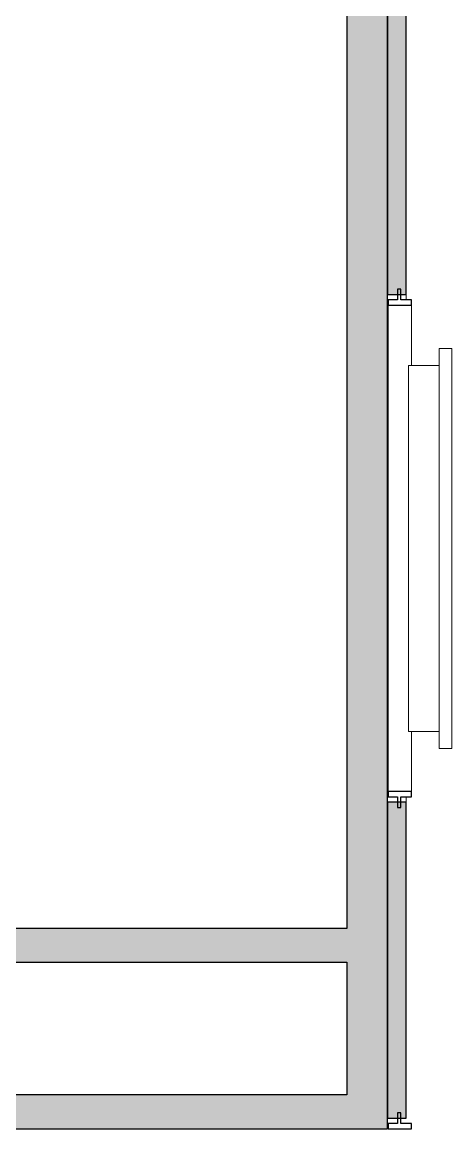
# Model space of a CAD drawing. Header units: millimetres. Extents: x 155927 to 295199, y -4084 to 97293.
# Drawn here: x 184676 to 185966, y 15107 to 18429 of the extents above; entities that cross this region are included whole.
import ezdxf

# ---------------------------------------------------------------- set-up
doc = ezdxf.new("R2010")
doc.units = ezdxf.units.MM
doc.header["$MEASUREMENT"] = 0
for name, color, linetype, lineweight in [('A-WALL', 7, 'CONTINUOUS', 9), ('A-WALL-PATT', 7, 'CONTINUOUS', 9), ('E-ELEC-EQPM', 8, 'CONTINUOUS', 9), ('I-WALL', 7, 'CONTINUOUS', 9)]:
    doc.layers.add(name, color=color, linetype=linetype, lineweight=lineweight)

msp = doc.modelspace()

# ---------------------------------------------------------------- hatches: boundary and pattern name
at = {"layer": 'A-WALL-PATT'}
h = msp.add_hatch(color=256, dxfattribs=at)
h.paths.add_polyline_path([(185828.8, 15138.6), (185828.8, 16086.8), (185772.8, 16086.8), (185772.8, 15138.6)], flags=0)
h.paths.add_polyline_path([(185828.8, 17610.8), (185828.8, 20110.8), (185772.8, 20110.8), (185772.8, 17610.8)], flags=0)
h.paths.add_polyline_path([(185772.8, 20126.8), (185828.8, 20126.8), (185828.8, 23126.8), (185772.8, 23126.8), (185772.8, 20988.1)], flags=0)
h.paths.add_polyline_path([(185772.8, 23142.8), (185828.8, 23142.8), (185828.8, 24142.8), (185772.8, 24142.8), (185772.8, 23594.8)], flags=0)
h.paths.add_polyline_path([(185828.8, 25674.8), (185828.8, 26142.8), (185772.8, 26142.8), (185772.8, 25674.8)], flags=0)
h.paths.add_polyline_path([(185772.8, 26158.8), (185828.8, 26158.8), (185828.8, 26907.6), (185772.8, 26907.6), (185772.8, 26201.4)], flags=0)
for points in [[(185772.8, 15106.6), (185772.8, 25879.6), (185650.8, 25879.6), (185650.8, 15106.6)], [(185650.8, 15606.6), (185650.8, 15707.6), (175050.8, 15707.6), (175050.8, 15606.6), (185352.5, 15606.6)], [(184151.8, 15106.6), (185650.8, 15106.6), (185650.8, 15208.6), (183763.8, 15208.6), (183763.8, 15106.6), (183765.8, 15106.6)]]:
    msp.add_hatch(color=256, dxfattribs=at).paths.add_polyline_path(points, flags=0)

# ---------------------------------------------------------------- linework, layer by layer
at = {"layer": 'A-WALL', "lineweight": 30}
for p, q in [((185772.8, 15106.6), (185772.8, 25879.6)), ((185650.8, 25757.6), (185650.8, 15707.6)), ((185812.8, 17626.8), (185802.8, 17626.8)), ((185802.8, 17626.8), (185802.8, 17594.8)), ((185812.8, 17594.8), (185812.8, 17626.8)), ((185802.8, 17594.8), (185774.8, 17594.8)), ((185774.8, 17594.8), (185774.8, 17578.8)), ((185774.8, 17578.8), (185844.8, 17578.8)), ((185844.8, 17594.8), (185812.8, 17594.8)), ((185844.8, 17578.8), (185844.8, 17594.8)), ((185844.8, 16118.8), (185774.8, 16118.8)), ((185774.8, 16118.8), (185774.8, 16102.8)), ((185844.8, 16102.8), (185844.8, 16118.8)), ((185774.8, 16102.8), (185802.8, 16102.8)), ((185802.8, 16102.8), (185802.8, 16070.8)), ((185812.8, 16102.8), (185844.8, 16102.8)), ((185812.8, 16070.8), (185812.8, 16102.8)), ((185802.8, 16070.8), (185812.8, 16070.8)), ((185650.8, 15606.6), (185650.8, 15208.6)), ((185812.8, 15154.6), (185802.8, 15154.6)), ((185802.8, 15154.6), (185802.8, 15122.6)), ((185812.8, 15122.6), (185812.8, 15154.6)), ((185802.8, 15122.6), (185774.8, 15122.6)), ((185774.8, 15122.6), (185774.8, 15106.6)), ((185844.8, 15122.6), (185812.8, 15122.6)), ((185844.8, 15106.6), (185844.8, 15122.6)), ((185650.8, 15106.6), (185772.8, 15106.6)), ((185774.8, 15106.6), (185844.8, 15106.6))]:
    msp.add_line(p, q, dxfattribs=at)
at = {"layer": 'A-WALL'}
for p, q in [((185774.8, 17578.8), (185774.8, 16118.8)), ((185844.8, 17398), (185844.8, 17578.8)), ((185844.8, 16118.8), (185844.8, 16299.6))]:
    msp.add_line(p, q, dxfattribs=at)
at = {"layer": 'E-ELEC-EQPM'}
for p, q in [((185966.1, 17448.8), (185928, 17448.8)), ((185928, 17448.8), (185928, 17398)), ((185966.1, 17448.8), (185928, 17448.8)), ((185928, 17448.8), (185928, 16248.8)), ((185966.1, 16248.8), (185966.1, 17448.8)), ((185966.1, 16248.8), (185966.1, 17448.8)), ((185928, 17398), (185836.1, 17398)), ((185836.1, 17398), (185836.1, 16299.6)), ((185928, 17398), (185836.1, 17398)), ((185836.1, 17398), (185836.1, 16299.6)), ((185836.1, 16299.6), (185928, 16299.6)), ((185836.1, 16299.6), (185928, 16299.6)), ((185928, 16299.6), (185928, 16248.8)), ((185928, 16248.8), (185966.1, 16248.8)), ((185928, 16248.8), (185966.1, 16248.8))]:
    msp.add_line(p, q, dxfattribs=at)
at = {"layer": 'I-WALL', "lineweight": 30}
for p, q in [((185772.8, 20110.8), (185772.8, 17610.8)), ((185828.8, 17610.8), (185828.8, 20110.8)), ((185772.8, 17610.8), (185828.8, 17610.8)), ((185772.8, 16086.8), (185772.8, 15138.6)), ((185828.8, 16086.8), (185772.8, 16086.8)), ((185828.8, 15138.6), (185828.8, 16086.8)), ((185650.8, 15707.6), (175050.8, 15707.6)), ((175151.8, 15606.6), (185650.8, 15606.6)), ((185650.8, 15208.6), (183763.8, 15208.6)), ((185772.8, 15138.6), (185828.8, 15138.6)), ((183765.8, 15106.6), (185650.8, 15106.6))]:
    msp.add_line(p, q, dxfattribs=at)
at = {"layer": 'I-WALL'}
for p, q in [((185828.8, 17610.8), (185828.8, 17594.8)), ((185774.8, 17594.8), (185772.8, 17594.8)), ((185774.8, 16102.8), (185772.8, 16102.8)), ((185828.8, 16102.8), (185828.8, 16086.8))]:
    msp.add_line(p, q, dxfattribs=at)

doc.saveas('drawing.dxf')
